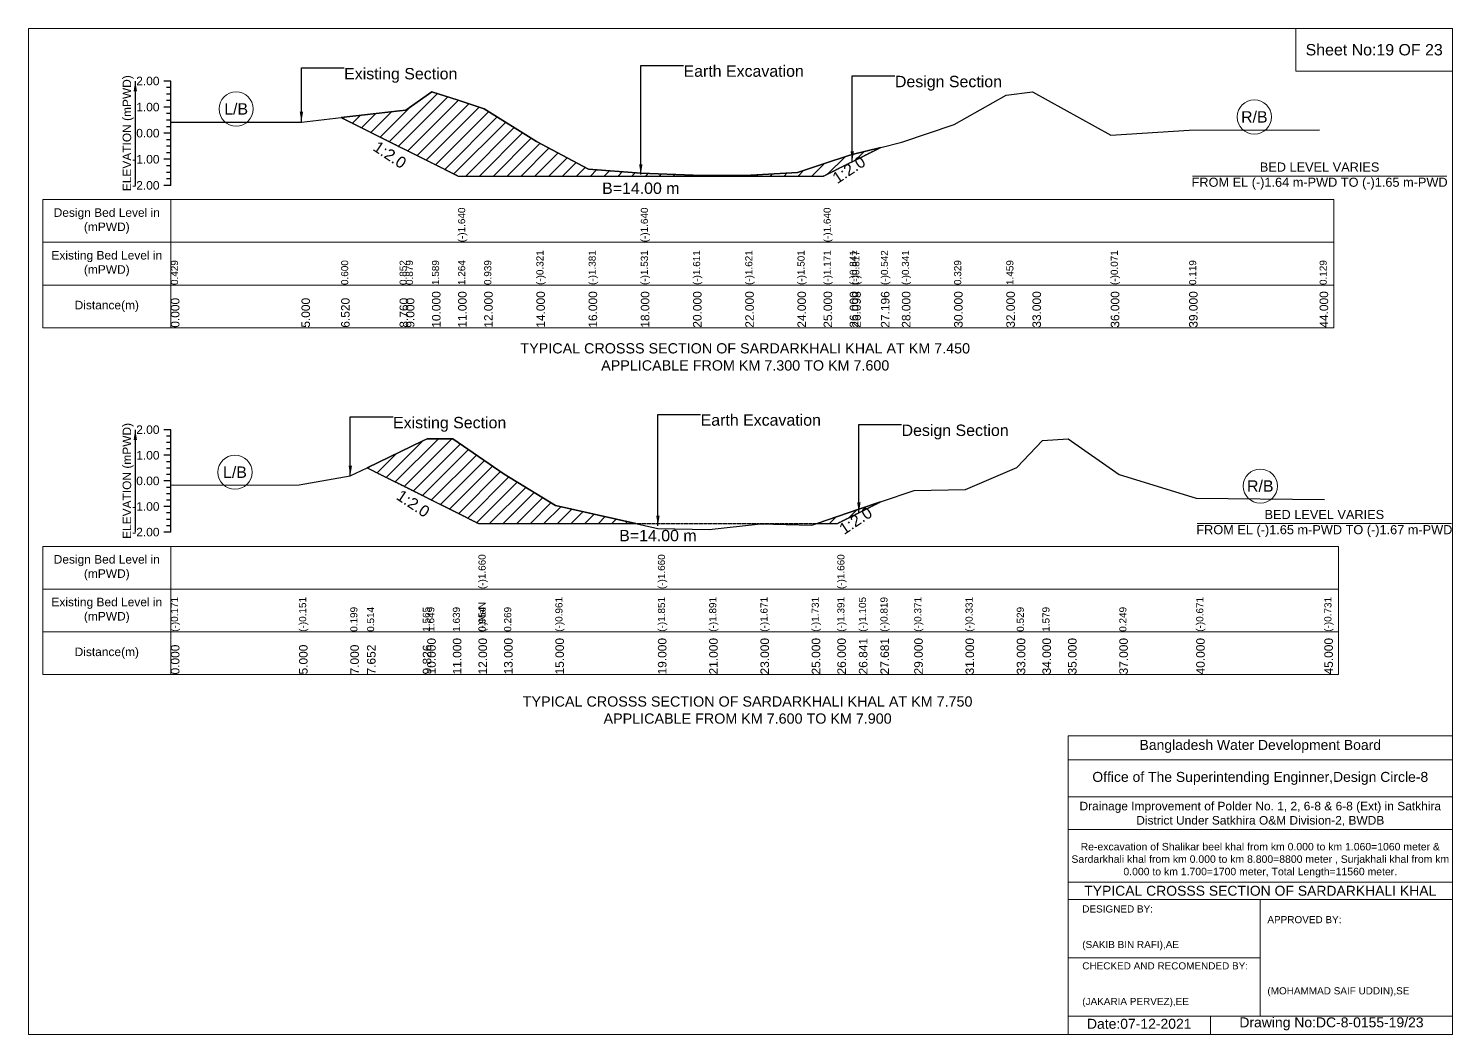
# Model space of a CAD drawing. Header units: inches. Extents: x 93000 to 506000, y -4242 to 0.
# Drawn here: x 280000 to 286000, y -4242 to 0 of the extents above; entities that cross this region are included whole.
import ezdxf

# ---------------------------------------------------------------- set-up
doc = ezdxf.new("R2010")
doc.units = ezdxf.units.IN
doc.header["$LTSCALE"] = 7
doc.header["$MEASUREMENT"] = 0
doc.linetypes.add('DASHED', pattern=[0.75, 0.5, -0.25])
for name, color, linetype, lineweight in [('Cross section Data Border', 7, 'Continuous', 9), ('Cross Section Labels', 7, 'Continuous', 9), ('Design_Bed_Level for Xsection', 7, 'DASHED', 25), ('Existing_Bed_Level for Xsection', 7, 'Continuous', 25), ('Long Section Labels', 7, 'Continuous', 9)]:
    doc.layers.add(name, color=color, linetype=linetype, lineweight=lineweight)
doc.styles.get("Standard").update_dxf_attribs({"font": 'arial.ttf'})
doc.dimstyles.get("Standard").update_dxf_attribs({"dimtxt": 0.18, "dimasz": 0.18, "dimexe": 0.18, "dimexo": 0.0625, "dimgap": 0.09, "dimtad": 0, "dimtih": 1, "dimtoh": 1, "dimdec": 4, "dimzin": 0, "dimdsep": 46, "dimtxsty": 'Standard', "dimcen": 0.09, "dimadec": 0, "dimazin": 0, "dimtfac": 1, "dimtdec": 4, "dimtofl": 0, "dimtmove": 0, "dimatfit": 3, "dimfxl": 1, "dimtolj": 1, "dimtzin": 0, "dimarcsym": 0})

msp = doc.modelspace()

# ---------------------------------------------------------------- hatches: boundary and pattern name
at = {"layer": 'Existing_Bed_Level for Xsection'}
h = msp.add_hatch(dxfattribs=at)
h.set_pattern_fill('ANSI31', color=256, scale=330, style=0)
h.paths.add_polyline_path([(281317.2, -375.7), (281563.6, -498.9), (281590, -512.1), (281700, -567.1), (281810, -622.1), (281920, -622.1), (282140, -622.1), (282360, -622.1), (282580, -622.1), (282800, -622.1), (283020, -622.1), (283240, -622.1), (283350, -622.1), (283460, -567.1), (283470.8, -561.7), (283591.6, -501.3), (283470.8, -531.5), (283460, -534.2), (283350, -570.5), (283240, -606.8), (283020, -620), (282800, -618.9), (282580, -610.1), (282360, -593.6), (282140, -477), (281920, -338.4), (281810, -302.6), (281700, -266.9), (281590, -345), (281563.6, -348)])
h = msp.add_hatch(dxfattribs=at)
h.set_pattern_fill('ANSI31', color=256, scale=324, style=0)
h.paths.add_polyline_path([(281426.4, -1852.3), (281661.2, -1969.7), (281680, -1979.1), (281788, -2033.1), (281896, -2087.1), (282004, -2087.1), (282220, -2087.1), (282559.3, -2087.1), (282220, -2011.6), (282004, -1878.7), (281896, -1804.7), (281788, -1730.8), (281680, -1729.7), (281661.2, -1738.8)])
h = msp.add_hatch(dxfattribs=at)
h.set_pattern_fill('ANSI31', color=256, scale=324, style=0)
h.paths.add_polyline_path([(283322.6, -2087.1), (283408, -2087.1), (283498.8, -2041.7), (283589.6, -1996.3), (283498.8, -2027.1), (283408, -2058)])

# ---------------------------------------------------------------- linework, layer by layer
at = {"layer": 'Cross section Data Border'}
for points in [[(280000, 0), (286000, 0), (286000, -4242), (280000, -4242)], [(285340, 0), (286000, 0), (286000, -180), (285340, -180)], [(280060, -721.7), (285500, -721.7), (285500, -1261.7), (280060, -1261.7)], [(280060, -2183.8), (285520, -2183.8), (285520, -2723.8), (280060, -2723.8)]]:
    msp.add_lwpolyline(points, close=True, dxfattribs=at)
for points in [[(280600, -721.7), (280600, -1261.7)], [(280060, -901.7), (285500, -901.7)], [(280060, -1081.7), (285500, -1081.7)], [(280600, -2183.8), (280600, -2723.8)], [(280060, -2363.8), (285520, -2363.8)], [(280060, -2543.8), (285520, -2543.8)], [(284380, -4242), (284380, -2982), (286000, -2982)], [(284380, -3084), (286000, -3084)], [(284380, -3240), (286000, -3240)], [(284380, -3378), (286000, -3378)], [(284380, -3600), (286000, -3600)], [(284380, -3672), (286000, -3672)], [(285190, -3672), (285190, -4164)], [(284380, -3918), (285190, -3918)], [(284380, -4164), (286000, -4164)], [(284980, -4164), (284980, -4242)]]:
    msp.add_lwpolyline(points, dxfattribs=at)
at = {"layer": 'Cross Section Labels'}
for points in [[(284904.2, -622.1), (285975.8, -622.1)], [(284924.2, -2087.1), (285995.8, -2087.1)]]:
    msp.add_lwpolyline(points, dxfattribs=at)
for centre in [(280875, -339.5), (285165, -373.1), (280870, -1871.2), (285190, -1929.5)]:
    msp.add_circle(centre, 72, dxfattribs=at)
at = {"layer": 'Design_Bed_Level for Xsection'}
for points in [[(281317.2, -375.7), (281563.6, -498.9), (281810, -622.1), (282580, -622.1), (283350, -622.1), (283470.8, -561.7), (283591.6, -501.3)], [(281426.4, -1852.3), (281661.2, -1969.7), (281896, -2087.1), (282652, -2087.1), (283408, -2087.1), (283498.8, -2041.7), (283589.6, -1996.3)]]:
    msp.add_lwpolyline(points, dxfattribs=at)
at = {"layer": 'Existing_Bed_Level for Xsection'}
for points in [[(280600, -221.7), (280570, -221.7)], [(280600, -661.7), (280600, -551.7), (280600, -441.7), (280600, -331.7), (280600, -221.7)], [(280600, -249.2), (280582, -249.2)], [(280600, -276.7), (280582, -276.7)], [(280600, -394.5), (281150, -394.5), (281317.2, -375.7), (281563.6, -348), (281590, -345), (281700, -266.9), (281810, -302.6), (281810, -302.6), (281920, -338.4), (282140, -477), (282360, -593.6), (282580, -610.1), (282580, -610.1), (282800, -618.9), (283020, -620), (283240, -606.8), (283350, -570.5), (283350, -570.5), (283460, -534.2), (283470.8, -531.5), (283591.6, -501.3), (283680, -479.2), (283900, -405.5), (284120, -281.2), (284230, -266.9), (284560, -449.5), (284890, -428.6), (285440, -427.5)], [(280600, -331.7), (280570, -331.7)], [(280600, -304.2), (280582, -304.2)], [(280600, -359.2), (280582, -359.2)], [(280600, -386.7), (280582, -386.7)], [(280600, -414.2), (280582, -414.2)], [(280600, -441.7), (280570, -441.7)], [(280600, -469.2), (280582, -469.2)], [(280600, -496.7), (280582, -496.7)], [(280600, -524.2), (280582, -524.2)], [(280600, -551.7), (280570, -551.7)], [(280600, -579.2), (280582, -579.2)], [(280600, -606.7), (280582, -606.7)], [(280600, -634.2), (280582, -634.2)], [(280600, -661.7), (280570, -661.7)], [(280600, -1691.8), (280570, -1691.8)], [(280600, -1718.8), (280582, -1718.8)], [(280600, -2123.8), (280600, -2015.8), (280600, -1907.8), (280600, -1799.8), (280600, -1691.8)], [(280600, -1926.2), (281140, -1924.1), (281356, -1886.3), (281426.4, -1852.3), (281661.2, -1738.8), (281680, -1729.7), (281788, -1730.8), (281896, -1804.7), (281896, -1804.7), (282004, -1878.7), (282220, -2011.6), (282652, -2107.7), (282652, -2107.7), (282868, -2112), (283084, -2088.2), (283300, -2094.7), (283408, -2058), (283408, -2058), (283498.8, -2027.1), (283589.6, -1996.3), (283732, -1947.8), (283948, -1943.5), (284164, -1850.6), (284272, -1737.2), (284380, -1729.7), (284596, -1880.9), (284920, -1980.2), (285460, -1986.7)], [(280600, -1799.8), (280570, -1799.8)], [(280600, -1745.8), (280582, -1745.8)], [(280600, -1772.8), (280582, -1772.8)], [(280600, -1826.8), (280582, -1826.8)], [(280600, -1853.8), (280582, -1853.8)], [(280600, -1907.8), (280570, -1907.8)], [(280600, -1880.8), (280582, -1880.8)], [(280600, -1934.8), (280582, -1934.8)], [(280600, -1961.8), (280582, -1961.8)], [(280600, -2015.8), (280570, -2015.8)], [(280600, -1988.8), (280582, -1988.8)], [(280600, -2042.8), (280582, -2042.8)], [(280600, -2069.8), (280582, -2069.8)], [(280600, -2096.8), (280582, -2096.8)], [(280600, -2123.8), (280570, -2123.8)]]:
    msp.add_lwpolyline(points, dxfattribs=at)
for points in [[(281317.2, -375.7), (281563.6, -498.9), (281590, -512.1), (281700, -567.1), (281810, -622.1), (281810, -622.1), (281920, -622.1), (282140, -622.1), (282360, -622.1), (282580, -622.1), (282580, -622.1), (282800, -622.1), (283020, -622.1), (283240, -622.1), (283350, -622.1), (283350, -622.1), (283460, -567.1), (283470.8, -561.7), (283591.6, -501.3), (283470.8, -531.5), (283460, -534.2), (283350, -570.5), (283350, -570.5), (283240, -606.8), (283020, -620), (282800, -618.9), (282580, -610.1), (282580, -610.1), (282360, -593.6), (282140, -477), (281920, -338.4), (281810, -302.6), (281810, -302.6), (281700, -266.9), (281590, -345), (281563.6, -348)], [(281426.4, -1852.3), (281426.4, -1852.3), (281661.2, -1969.7), (281680, -1979.1), (281788, -2033.1), (281896, -2087.1), (281896, -2087.1), (282004, -2087.1), (282220, -2087.1), (282559.3, -2087.1), (282220, -2011.6), (282004, -1878.7), (281896, -1804.7), (281896, -1804.7), (281788, -1730.8), (281680, -1729.7), (281661.2, -1738.8), (281426.4, -1852.3)], [(283322.6, -2087.1), (283408, -2087.1), (283408, -2087.1), (283498.8, -2041.7), (283589.6, -1996.3), (283498.8, -2027.1), (283408, -2058), (283408, -2058)]]:
    msp.add_lwpolyline(points, close=True, dxfattribs=at)

# ---------------------------------------------------------------- texts
at = {"layer": 'Cross section Data Border', "attachment_point": 5}
for s, insert, char_height in [('Sheet No:19 OF 23', (285670, -90), 48), ('Bangladesh Water Development Board', (285190, -3027), 42), ('Office of The Superintending Enginner,Design Circle-8', (285190, -3162), 42)]:
    msp.add_mtext(s, dxfattribs=dict(at, insert=insert, char_height=char_height))
at = {"layer": 'Cross section Data Border'}
for s, insert, char_height, width, attachment_point in [('Design Bed Level in (mPWD)', (280330, -811.7), 36, 480, 5), ('Existing Bed Level in (mPWD)', (280330, -991.7), 36, 480, 5), ('Distance(m)', (280330, -1171.7), 36, 480, 5), ('Design Bed Level in (mPWD)', (280330, -2273.8), 36, 480, 5), ('Existing Bed Level in (mPWD)', (280330, -2453.8), 36, 480, 5), ('Distance(m)', (280330, -2633.8), 36, 480, 5), ('Drainage Improvement of Polder No. 1, 2, 6-8 & 6-8 (Ext) in Satkhira District Under Satkhira O&M Division-2, BWDB', (285190, -3312), 36, 1680, 5), ('Re-excavation of Shalikar beel khal from km 0.000 to km 1.060=1060 meter & Sardarkhali khal from km 0.000 to km 8.800=8800 meter , Surjakhali khal from km 0.000 to km 1.700=1700 meter, Total Length=11560 meter.', (285190, -3507), 31.4683, 1620, 5), ('TYPICAL CROSSS SECTION OF SARDARKHALI KHAL', (285190, -3636), 42, 1680, 5), ('DESIGNED BY:^J^J^J(SAKIB BIN RAFI),AE', (284440, -3792), 30, 840, 4), ('APPROVED BY:^J^J^J^J^J^J(MOHAMMAD SAIF UDDIN),SE', (285220, -3912), 30, 840, 4), ('CHECKED AND RECOMENDED BY:^J^J^J(JAKARIA PERVEZ),EE', (284440, -4032), 30, 840, 4), ('Date:07-12-2021', (284680, -4197), 42, 840, 5), ('Drawing No:DC-8-0155-19/23', (285490, -4197), 42, 1320, 5)]:
    msp.add_mtext(s, dxfattribs=dict(at, insert=insert, char_height=char_height, width=width, attachment_point=attachment_point))
at = {"layer": 'Cross Section Labels'}
for s, insert, char_height, attachment_point in [('Existing Section', (281330, -166.7), 48, 1), ('Earth Excavation', (282760, -155.7), 48, 1), ('Design Section', (283650.8, -199.7), 48, 1), ('L/B', (280875, -339.5), 48, 5), ('R/B', (285165, -373.1), 48, 5), ('BED LEVEL VARIES ^JFROM EL (-)1.64 m-PWD TO (-)1.65 m-PWD', (285440, -622.1), 38.4, 5), ('B=14.00 m', (282580, -649.6), 48, 2), ('TYPICAL CROSSS SECTION OF SARDARKHALI KHAL AT KM 7.450^JAPPLICABLE FROM KM 7.300 TO KM 7.600', (283020, -1385), 43.2, 5), ('Existing Section', (281536, -1637.8), 48, 1), ('Earth Excavation', (282832, -1627), 48, 1), ('Design Section', (283678.8, -1670.2), 48, 1), ('L/B', (280870, -1871.2), 48, 5), ('R/B', (285190, -1929.5), 48, 5), ('BED LEVEL VARIES ^JFROM EL (-)1.65 m-PWD TO (-)1.67 m-PWD', (285460, -2087.1), 38.4, 5), ('B=14.00 m', (282652, -2114.1), 48, 2), ('TYPICAL CROSSS SECTION OF SARDARKHALI KHAL AT KM 7.750^JAPPLICABLE FROM KM 7.600 TO KM 7.900', (283030, -2874), 43.2, 5)]:
    msp.add_mtext(s, dxfattribs=dict(at, insert=insert, char_height=char_height, attachment_point=attachment_point))
at = {"layer": 'Cross Section Labels', "char_height": 48, "attachment_point": 2}
for insert, rotation in [((281536.1, -512.6), 326.30993), ((283443.3, -575.5), 33.69007), ((281634.2, -1983.2), 326.30993), ((283471.8, -2055.2), 33.69007)]:
    msp.add_mtext('1:2.0', dxfattribs=dict(at, insert=insert, rotation=rotation))
at = {"layer": 'Existing_Bed_Level for Xsection', "char_height": 36, "attachment_point": 5, "rotation": 90}
for insert in [(280420, -441.7), (280420, -1907.8)]:
    msp.add_mtext('ELEVATION (mPWD)', dxfattribs=dict(at, insert=insert))
at = {"layer": 'Existing_Bed_Level for Xsection', "char_height": 36, "attachment_point": 6}
for s, insert in [('2.00', (280552, -221.7)), ('1.00', (280552, -331.7)), ('0.00', (280552, -441.7)), ('-1.00', (280552, -551.7)), ('-2.00', (280552, -661.7)), ('2.00', (280552, -1691.8)), ('1.00', (280552, -1799.8)), ('0.00', (280552, -1907.8)), ('-1.00', (280552, -2015.8)), ('-2.00', (280552, -2123.8))]:
    msp.add_mtext(s, dxfattribs=dict(at, insert=insert))
at = {"layer": 'Long Section Labels', "attachment_point": 1, "rotation": 90}
for s, insert, char_height in [('(-)1.640', (281810, -901.7), 30), ('(-)1.640', (282580, -901.7), 30), ('(-)1.640', (283350, -901.7), 30), ('(-)0.321', (282140, -1081.7), 30), ('(-)1.381', (282360, -1081.7), 30), ('(-)1.531', (282580, -1081.7), 30), ('(-)1.531', (282580, -1081.7), 30), ('(-)1.531', (282580, -1081.7), 30), ('(-)1.611', (282800, -1081.7), 30), ('(-)1.621', (283020, -1081.7), 30), ('(-)1.501', (283240, -1081.7), 30), ('(-)1.171', (283350, -1081.7), 30), ('(-)1.171', (283350, -1081.7), 30), ('(-)1.171', (283350, -1081.7), 30), ('(-)0.841', (283460, -1081.7), 30), ('(-)0.817', (283470.8, -1081.7), 30), ('(-)0.542', (283591.6, -1081.7), 30), ('(-)0.341', (283680, -1081.7), 30), ('(-)0.071', (284560, -1081.7), 30), ('0.429', (280600, -1081.7), 30), ('0.429', (280600, -1081.7), 30), ('0.600', (281317.2, -1081.7), 30), ('0.852', (281563.6, -1081.7), 30), ('0.879', (281590, -1081.7), 30), ('1.589', (281700, -1081.7), 30), ('1.589', (281700, -1081.7), 30), ('1.264', (281810, -1081.7), 30), ('1.264', (281810, -1081.7), 30), ('1.264', (281810, -1081.7), 30), ('0.939', (281920, -1081.7), 30), ('0.329', (283900, -1081.7), 30), ('1.459', (284120, -1081.7), 30), ('0.119', (284890, -1081.7), 30), ('0.129', (285440, -1081.7), 30), ('0.000', (280600, -1261.7), 36), ('5.000', (281150, -1261.7), 36), ('6.520', (281317.2, -1261.7), 36), ('8.760', (281563.6, -1261.7), 36), ('9.000', (281590, -1261.7), 36), ('10.000', (281700, -1261.7), 36), ('11.000', (281810, -1261.7), 36), ('11.000', (281810, -1261.7), 36), ('11.000', (281810, -1261.7), 36), ('12.000', (281920, -1261.7), 36), ('14.000', (282140, -1261.7), 36), ('16.000', (282360, -1261.7), 36), ('18.000', (282580, -1261.7), 36), ('18.000', (282580, -1261.7), 36), ('18.000', (282580, -1261.7), 36), ('20.000', (282800, -1261.7), 36), ('22.000', (283020, -1261.7), 36), ('24.000', (283240, -1261.7), 36), ('25.000', (283350, -1261.7), 36), ('25.000', (283350, -1261.7), 36), ('25.000', (283350, -1261.7), 36), ('26.000', (283460, -1261.7), 36), ('26.098', (283470.8, -1261.7), 36), ('27.196', (283591.6, -1261.7), 36), ('28.000', (283680, -1261.7), 36), ('30.000', (283900, -1261.7), 36), ('32.000', (284120, -1261.7), 36), ('33.000', (284230, -1261.7), 36), ('36.000', (284560, -1261.7), 36), ('39.000', (284890, -1261.7), 36), ('44.000', (285440, -1261.7), 36), ('(-)1.660', (281896, -2363.8), 30), ('(-)1.660', (282652, -2363.8), 30), ('(-)1.660', (283408, -2363.8), 30), ('(-)0.171', (280600, -2543.8), 30), ('(-)0.151', (281140, -2543.8), 30), ('(-)0.961', (282220, -2543.8), 30), ('(-)1.851', (282652, -2543.8), 30), ('(-)1.851', (282652, -2543.8), 30), ('(-)1.851', (282652, -2543.8), 30), ('(-)1.891', (282868, -2543.8), 30), ('(-)1.671', (283084, -2543.8), 30), ('(-)1.731', (283300, -2543.8), 30), ('(-)1.391', (283408, -2543.8), 30), ('(-)1.391', (283408, -2543.8), 30), ('(-)1.391', (283408, -2543.8), 30), ('(-)1.105', (283498.8, -2543.8), 30), ('(-)0.819', (283589.6, -2543.8), 30), ('(-)0.371', (283732, -2543.8), 30), ('(-)0.331', (283948, -2543.8), 30), ('(-)0.671', (284920, -2543.8), 30), ('(-)0.731', (285460, -2543.8), 30), ('0.199', (281356, -2543.8), 30), ('0.514', (281426.4, -2543.8), 30), ('1.565', (281661.2, -2543.8), 30), ('1.649', (281680, -2543.8), 30), ('1.649', (281680, -2543.8), 30), ('1.639', (281788, -2543.8), 30), ('(-)NaN', (281896, -2543.8), 30), ('0.954', (281896, -2543.8), 30), ('0.954', (281896, -2543.8), 30), ('0.269', (282004, -2543.8), 30), ('0.529', (284164, -2543.8), 30), ('1.579', (284272, -2543.8), 30), ('0.249', (284596, -2543.8), 30), ('10.000', (281680, -2723.8), 36), ('11.000', (281788, -2723.8), 36), ('12.000', (281896, -2723.8), 36), ('12.000', (281896, -2723.8), 36), ('12.000', (281896, -2723.8), 36), ('13.000', (282004, -2723.8), 36), ('15.000', (282220, -2723.8), 36), ('19.000', (282652, -2723.8), 36), ('19.000', (282652, -2723.8), 36), ('19.000', (282652, -2723.8), 36), ('21.000', (282868, -2723.8), 36), ('23.000', (283084, -2723.8), 36), ('25.000', (283300, -2723.8), 36), ('26.000', (283408, -2723.8), 36), ('26.000', (283408, -2723.8), 36), ('26.000', (283408, -2723.8), 36), ('26.841', (283498.8, -2723.8), 36), ('27.681', (283589.6, -2723.8), 36), ('29.000', (283732, -2723.8), 36), ('31.000', (283948, -2723.8), 36), ('33.000', (284164, -2723.8), 36), ('34.000', (284272, -2723.8), 36), ('35.000', (284380, -2723.8), 36), ('37.000', (284596, -2723.8), 36), ('40.000', (284920, -2723.8), 36), ('45.000', (285460, -2723.8), 36), ('0.000', (280600, -2723.8), 36), ('5.000', (281140, -2723.8), 36), ('7.000', (281356, -2723.8), 36), ('7.652', (281426.4, -2723.8), 36), ('9.826', (281661.2, -2723.8), 36)]:
    msp.add_mtext(s, dxfattribs=dict(at, insert=insert, char_height=char_height))

# ---------------------------------------------------------------- leaders
at = {"layer": 'Cross Section Labels', "annotation_type": 0, "has_hookline": 1, "hookline_direction": 0}
for points, text_width in [([(281150, -394.5), (281150, -166.7), (281329.9, -166.7)], 467.2), ([(282580, -616.1), (282580, -155.7), (282759.9, -155.7)], 497), ([(283470.8, -561.7), (283470.8, -199.7), (283650.7, -199.7)], 441.2), ([(281356, -1886.3), (281356, -1637.8), (281535.9, -1637.8)], 467.2), ([(282652, -2097.4), (282652, -1627), (282831.9, -1627)], 497), ([(283498.8, -2041.7), (283498.8, -1670.2), (283678.7, -1670.2)], 441.2)]:
    msp.add_leader(points, dimstyle='Standard', override={"dimasz": 43.2}, dxfattribs=dict(at, text_width=text_width))
at = {"layer": 'Existing_Bed_Level for Xsection'}
for points in [[(280450, -221.7), (280450, -661.7)], [(280450, -1691.8), (280450, -2123.8)]]:
    msp.add_leader(points, dimstyle='Standard', override={"dimasz": 43.2}, dxfattribs=at)

doc.saveas('drawing.dxf')
